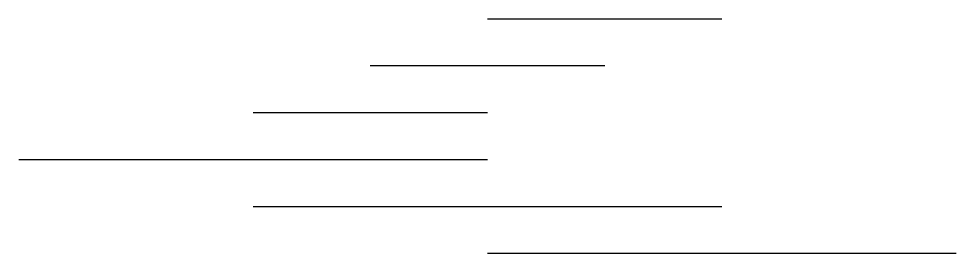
# Model space of a CAD drawing. Header units: inches. Extents: x -20 to 20, y 0 to 10.
import ezdxf

# ---------------------------------------------------------------- set-up
doc = ezdxf.new("R2010")
doc.units = ezdxf.units.IN
doc.header["$MEASUREMENT"] = 0
doc.layers.get('0').update_dxf_attribs({"lineweight": 25, "true_color": 0xffffff})

msp = doc.modelspace()

# ---------------------------------------------------------------- linework, layer by layer
for p, q in [((0, 10), (10, 10)), ((-5, 8), (5, 8)), ((-10, 6), (0, 6)), ((-20, 4), (0, 4)), ((-10, 2), (10, 2)), ((0, 0), (20, 0))]:
    msp.add_line(p, q)

doc.saveas('drawing.dxf')
